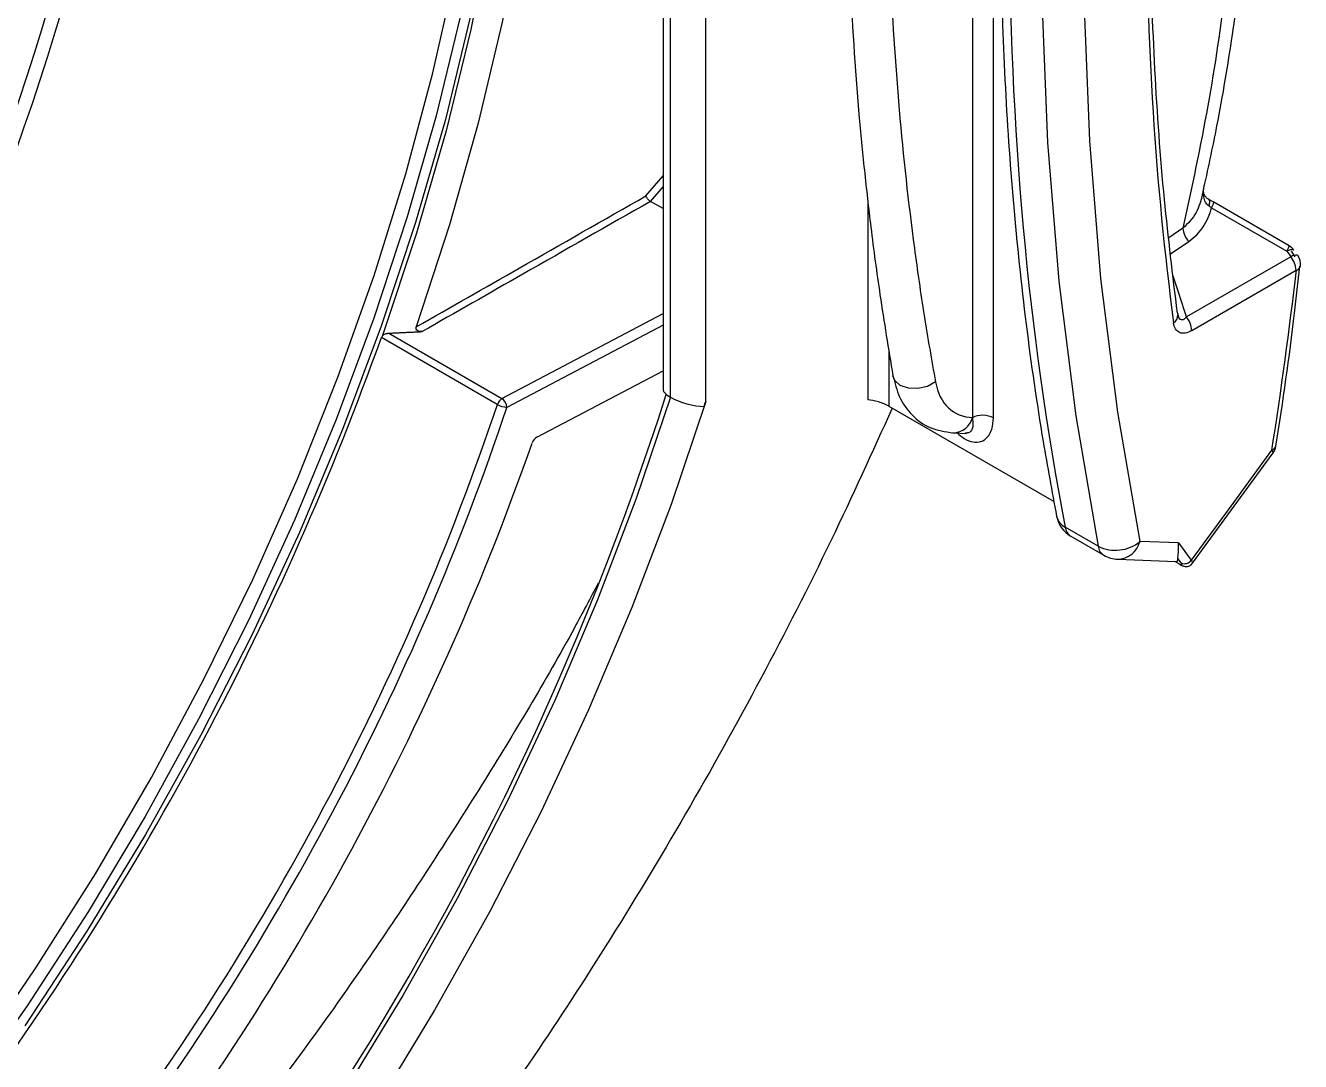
# Model space of a CAD drawing. Extents: x 9.3 to 87.2, y 1.1 to 68.8.
# Drawn here: x 19.113 to 21.669, y 50.535 to 52.612 of the extents above; entities that cross this region are included whole.
import ezdxf

# ---------------------------------------------------------------- set-up
doc = ezdxf.new("R2010")
doc.units = 0
doc.header["$MEASUREMENT"] = 0
doc.layers.add('OBJECT', color=7, linetype='CONTINUOUS')

msp = doc.modelspace()

# ---------------------------------------------------------------- linework, layer by layer
at = {"layer": 'OBJECT'}
for p, q in [((21.0109, 54.407), (21.0109, 51.826)), ((21.0529, 51.8255), (21.0529, 54.4068)), ((20.4056, 51.8669), (20.4056, 53.1676)), ((20.4763, 51.8582), (20.4763, 53.1676)), ((20.3909, 52.9349), (20.3909, 51.882)), ((20.3566, 52.2705), (20.3909, 52.3109)), ((20.3909, 52.2896), (20.3652, 52.2594)), ((21.472, 52.2724), (21.4733, 52.2785)), ((20.3909, 52.2452), (20.3654, 52.2593)), ((20.8016, 52.2584), (20.8016, 51.8616)), ((21.4902, 52.2468), (21.6414, 52.1595)), ((21.6458, 52.1704), (21.4946, 52.2577)), ((21.4329, 52.2056), (21.4047, 52.1864)), ((21.4083, 52.1544), (21.4446, 52.1791)), ((21.6492, 52.1486), (21.44, 52.0278)), ((21.6582, 52.1486), (21.6505, 52.1595)), ((21.4506, 52.0005), (21.6598, 52.1213)), ((20.0678, 51.8644), (20.3909, 52.0346)), ((20.3909, 52.0114), (20.0779, 51.8465)), ((20.0586, 51.8524), (19.8262, 51.9866)), ((19.841, 51.9953), (20.0678, 51.8644)), ((20.844, 51.8486), (20.844, 51.958)), ((20.1377, 51.7867), (20.3909, 51.92)), ((21.1743, 51.6579), (20.844, 51.8486)), ((20.972, 51.7955), (20.999, 51.7945)), ((21.4522, 51.5342), (21.6135, 51.7554)), ((21.2629, 51.5682), (21.1969, 51.6063)), ((21.2085, 51.5882), (21.2745, 51.5501)), ((21.4238, 51.5747), (21.3469, 51.5775)), ((21.4238, 51.5747), (21.4496, 51.54)), ((21.3023, 51.5421), (21.4186, 51.5378)), ((21.417, 51.5379), (21.4246, 51.5334)), ((21.4299, 51.5346), (21.423, 51.5438))]:
    msp.add_line(p, q, dxfattribs=at)
at = {"layer": 'OBJECT', "flags": 128}
for points in [[(19.8285, 54.6474), (19.8968, 54.5206), (19.9558, 54.3838), (20.0054, 54.2376), (20.0453, 54.0826), (20.0753, 53.9193), (20.0954, 53.7485), (20.1055, 53.5707), (20.1055, 53.3868), (20.0954, 53.1974), (20.0753, 53.0034), (20.0453, 52.8054), (20.0054, 52.6043), (19.9558, 52.4009), (19.8968, 52.196), (19.8285, 51.9904)], [(21.2629, 54.1795), (21.2179, 53.8661), (21.1841, 53.5571), (21.1615, 53.2532), (21.1502, 52.9549), (21.1502, 52.6628), (21.1615, 52.3775), (21.1841, 52.0996), (21.2179, 51.8297), (21.2629, 51.5682)], [(21.3469, 51.5775), (21.3022, 51.837), (21.2686, 52.1049), (21.2462, 52.3807), (21.235, 52.6639), (21.235, 52.9538), (21.2462, 53.2498), (21.2686, 53.5515), (21.3022, 53.8582), (21.3469, 54.1693)], [(19.0084, 50.5394), (19.1338, 50.7228), (19.253, 50.9114), (19.3654, 51.1046), (19.4706, 51.3015), (19.5682, 51.5014), (19.6578, 51.7034), (19.739, 51.9068), (19.8116, 52.1108), (19.8752, 52.3146), (19.9296, 52.5173), (19.9745, 52.7182), (20.0099, 52.9165), (20.0355, 53.1114), (20.0513, 53.302), (20.0571, 53.4878), (20.053, 53.6678), (20.039, 53.8415), (20.0152, 54.0081), (20.0037, 54.0686)], [(20.1332, 53.9265), (20.1535, 53.7565), (20.1638, 53.5797), (20.1644, 53.3968), (20.155, 53.2085), (20.1358, 53.0156), (20.1068, 52.8188), (20.0682, 52.6188), (20.0201, 52.4165), (19.9626, 52.2126), (19.8961, 52.0078)], [(20.1066, 53.5053), (20.1053, 53.4184), (20.0951, 53.2273), (20.0748, 53.0315), (20.0445, 52.8318), (20.0043, 52.6289), (19.9544, 52.4236), (19.8949, 52.2169), (19.8261, 52.0095), (19.7483, 51.8022), (19.6618, 51.5958), (19.5669, 51.3913), (19.4641, 51.1893), (19.3536, 50.9907), (19.236, 50.7963), (19.1117, 50.6069)], [(20.0582, 53.0658), (20.0534, 53.0265), (20.0238, 52.8309), (19.9846, 52.6322), (19.936, 52.4312), (19.8782, 52.2287), (19.8114, 52.0255), (19.7358, 51.8224), (19.6518, 51.6202), (19.5597, 51.4196), (19.4598, 51.2214), (19.3525, 51.0264), (19.2383, 50.8353), (19.1175, 50.649), (18.9907, 50.468), (18.8583, 50.2932), (18.7209, 50.1252), (18.5789, 49.9646), (18.433, 49.812), (18.2837, 49.6682), (18.1316, 49.5335), (18.0132, 49.4367)], [(21.4853, 52.2502), (21.486, 52.2527), (21.4864, 52.255), (21.4866, 52.2571), (21.4866, 52.2589), (21.4864, 52.2605), (21.486, 52.2618), (21.4854, 52.2628), (21.4846, 52.2635)], [(21.6546, 52.1624), (21.6547, 52.1623), (21.6553, 52.1618)], [(21.6624, 52.1515), (21.6624, 52.1514), (21.663, 52.1509)], [(21.4218, 52.0356), (21.4226, 52.0331), (21.4227, 52.0323)], [(20.9369, 51.8975), (20.9207, 51.8887), (20.9017, 51.8843), (20.8826, 51.885), (20.8664, 51.8907), (20.8555, 51.9006), (20.8517, 51.91)], [(20.4056, 51.8669), (20.3369, 51.6638), (20.2595, 51.461), (20.1738, 51.2592), (20.0799, 51.0592), (19.9784, 50.8618), (19.8695, 50.6678), (19.7538, 50.478), (19.6316, 50.293), (19.5035, 50.1136), (19.3699, 49.9405), (19.2314, 49.7744), (19.0885, 49.6159), (18.9418, 49.4657), (18.7918, 49.3243), (18.6391, 49.1923), (18.4844, 49.0701), (18.3282, 48.9584), (18.1711, 48.8574)], [(20.4763, 51.8582), (20.4069, 51.6517), (20.3285, 51.4454), (20.2416, 51.2401), (20.1465, 51.0366), (20.0435, 50.8358), (19.933, 50.6383), (19.8155, 50.4451), (19.6914, 50.2569), (19.5612, 50.0743), (19.4255, 49.8981), (19.2847, 49.7291), (19.1394, 49.5678), (18.9902, 49.4149), (18.8377, 49.271), (18.6825, 49.1367), (18.5251, 49.0124), (18.3662, 48.8988), (18.2065, 48.7962)], [(21.6105, 51.7608), (21.5287, 51.6486), (21.4496, 51.54)], [(21.6135, 51.7554), (21.6136, 51.7555), (21.6135, 51.7567), (21.6124, 51.7584), (21.6105, 51.7608)], [(21.4246, 51.5334), (21.4259, 51.5322), (21.426, 51.5321)]]:
    msp.add_lwpolyline(points, dxfattribs=at)
at = {"layer": 'OBJECT'}
for centre, radius, start, end in [((13.72, 54.2526), 5.558, 316.9433, 348.1645), ((13.7127, 54.2566), 5.6221, 316.8811, 348.2268), ((13.6275, 54.3056), 5.7745, 316.8236, 348.28427), ((13.6233, 54.3079), 5.8066, 316.79477, 348.31309), ((21.4653, 52.2632), 0.0298, 326.6765, 349.3785), ((21.4771, 52.2092), 0.0443, 184.7174, 222.8658), ((21.6165, 52.1759), 0.0298, 326.676, 349.3813), ((21.6517, 52.1441), 0.0185, 80.9538, 123.6347), ((21.6308, 52.1444), 0.03, 35.3643, 59.9997), ((21.6594, 52.1332), 0.0185, 80.9274, 123.5995), ((21.6138, 52.1192), 0.046, 2.639, 39.7724), ((21.6386, 52.1335), 0.03, 353.3298, 35.3426), ((21.6572, 52.1324), 0.0114, 283.0512, 348.1232), ((21.4045, 52.0314), 0.0182, 302.188, 2.9026), ((21.4046, 51.9984), 0.046, 2.639, 39.7724), ((14.1114, 54.032), 6.0698, 323.64186, 340.30679), ((19.8502, 51.978), 0.0255, 145.8463, 160.313), ((14.7637, 53.6655), 5.9119, 310.66954, 342.34674), ((20.0807, 51.8449), 0.0233, 123.4029, 161.2549), ((20.0529, 51.8442), 0.0251, 5.107, 53.5239), ((20.0837, 51.8997), 0.0535, 241.9971, 263.7487), ((20.9717, 51.8364), 0.0408, 270.9018, 345.5559), ((21.6085, 51.7714), 0.0108, 280.5715, 345.0651), ((21.5893, 51.773), 0.03, 323.9065, 351.1271), ((21.2385, 51.6401), 0.06, 190.9604, 240.0027), ((21.2122, 51.6361), 0.0334, 192.6825, 242.7942), ((21.2222, 51.6097), 0.0256, 187.587, 237.3921), ((21.2975, 51.6395), 0.0793, 244.1043, 308.5291), ((21.3001, 51.5906), 0.0485, 272.5176, 344.4335), ((21.2882, 51.5716), 0.0256, 187.587, 237.3921), ((21.3045, 51.602), 0.06, 240.0027, 267.8976), ((21.4364, 51.5493), 0.0161, 246.0914, 324.7499)]:
    msp.add_arc(centre, radius, start, end, dxfattribs=at)
for centre, major_axis, ratio, start_param, end_param in [((26.6436, 56.1672), (3.8974, 6.9871), 0.567295, 2.146516, 2.548978), ((20.4409, 51.8691), (0.0498, -0.0142), 0.297277, 3.226169, 4.011568), ((20.4409, 51.8691), (0.0498, -0.0142), 0.297277, 4.011568, 5.491384), ((20.8228, 51.8494), (0.0299, -0.0098), 0.245505, 0.86595, 2.436747), ((17.607, 52.0156), (1.8, 3.0715), 0.648999, 4.526217, 5.026158), ((17.6168, 52.0098), (1.8075, 3.0845), 0.648698, 4.526194, 5.026135), ((20.1386, 51.7742), (0.0076, 0.0129), 0.648698, 0.806994, 1.865026), ((17.6176, 52.0094), (1.8606, 3.1751), 0.648698, 4.532001, 5.006618), ((21.3631, 51.5999), (-0.0588, 0.061), 0.19211, 2.86987, 3.400988)]:
    msp.add_ellipse(centre, major_axis=major_axis, ratio=ratio, start_param=start_param, end_param=end_param, dxfattribs=at)
for points, knots in [([(20.8501, 54.2799), (20.8403, 54.2091), (20.8226, 54.0804), (20.8035, 53.9089), (20.7907, 53.7745), (20.7817, 53.6649), (20.7747, 53.5663), (20.7615, 53.3433), (20.7546, 53.0571), (20.7632, 52.7142), (20.778, 52.4887), (20.7941, 52.3208), (20.8079, 52.2), (20.8263, 52.062), (20.8427, 51.9639), (20.8517, 51.91)], [0, 0, 0, 0, 0.0831358, 0.1510852, 0.203845, 0.2438919, 0.2831573, 0.3232081, 0.515609, 0.6381383, 0.7611455, 0.8109702, 0.8624911, 0.9244131, 1, 1, 1, 1]), ([(20.9354, 54.2512), (20.9276, 54.1984), (20.9199, 54.1455), (20.9059, 54.0404), (20.8994, 53.988), (20.8814, 53.8314), (20.8714, 53.7278), (20.8474, 53.4196), (20.8395, 53.2178), (20.8397, 52.8232), (20.8479, 52.6304), (20.8723, 52.3492), (20.8824, 52.2569), (20.9006, 52.1205), (20.9072, 52.0754), (20.9213, 51.9859), (20.929, 51.9417), (20.9369, 51.8975)], [0, 0, 0, 0, 0.0625, 0.0625, 0.125, 0.125, 0.25, 0.25, 0.5, 0.5, 0.75, 0.75, 0.875, 0.875, 0.9375, 0.9375, 1, 1, 1, 1]), ([(21.1792, 54.2412), (21.1717, 54.1923), (21.1501, 54.0506), (21.1208, 53.8184), (21.0942, 53.5462), (21.0763, 53.2781), (21.0671, 53.0144), (21.0665, 52.7556), (21.0747, 52.502), (21.0916, 52.2541), (21.1172, 52.0123), (21.1471, 51.8041), (21.1704, 51.6783), (21.1796, 51.6287)], [0, 0, 0, 0, 0.051718, 0.149958, 0.24821, 0.346471, 0.44474, 0.543018, 0.641302, 0.739592, 0.837885, 0.936177, 1, 1, 1, 1]), ([(21.4733, 52.2785), (21.4829, 52.3227), (21.506, 52.4285), (21.5333, 52.5936), (21.5563, 52.7734), (21.5708, 52.9497), (21.5771, 53.1221), (21.575, 53.2894), (21.5645, 53.4509), (21.5454, 53.606), (21.5198, 53.7485), (21.4964, 53.8357), (21.4855, 53.876)], [0, 0, 0, 0, 0.074323, 0.178312, 0.282446, 0.386789, 0.491408, 0.596286, 0.700633, 0.804907, 0.909596, 1, 1, 1, 1]), ([(21.4402, 53.8523), (21.4532, 53.8096), (21.4817, 53.7157), (21.5136, 53.5508), (21.5367, 53.36), (21.5462, 53.1489), (21.541, 52.9258), (21.5204, 52.6921), (21.4858, 52.4518), (21.4505, 52.2876), (21.4329, 52.2056)], [0, 0, 0, 0, 0.096804, 0.21258, 0.341529, 0.470479, 0.603059, 0.735639, 0.867819, 1, 1, 1, 1]), ([(21.4142, 53.8086), (21.3959, 53.6495), (21.3821, 53.4924), (21.3638, 53.183), (21.3592, 53.0304), (21.3592, 52.7306), (21.3638, 52.5834), (21.3821, 52.2951), (21.3959, 52.1538), (21.4142, 52.016)], [0, 0, 0, 0, 0.25, 0.25, 0.5, 0.5, 0.75, 0.75, 1, 1, 1, 1]), ([(21.4218, 52.0356), (21.4126, 52.1111), (21.3932, 52.2708), (21.3752, 52.523), (21.366, 52.7899), (21.3671, 53.0628), (21.3784, 53.3409), (21.3968, 53.5914), (21.414, 53.7503), (21.4209, 53.8133)], [0, 0, 0, 0, 0.137061, 0.28979, 0.442804, 0.595066, 0.747326, 0.899868, 1, 1, 1, 1]), ([(19.1475, 53.1264), (19.1424, 53.1006), (19.1252, 53.0139), (19.0898, 52.8648), (19.0384, 52.679), (18.9787, 52.4923), (18.9112, 52.3055), (18.8361, 52.1192), (18.7535, 51.9341), (18.664, 51.7509), (18.5677, 51.5703), (18.465, 51.393), (18.3563, 51.2197), (18.2421, 51.0509), (18.1227, 50.8872), (17.9985, 50.7295), (17.8789, 50.5877), (17.7993, 50.5015), (17.7639, 50.4632)], [0, 0, 0, 0, 0.027928, 0.09356, 0.159209, 0.224868, 0.290536, 0.356212, 0.421894, 0.487581, 0.553271, 0.618963, 0.684654, 0.750344, 0.816029, 0.881709, 0.947382, 1, 1, 1, 1]), ([(21.4853, 52.2502), (21.4822, 52.2521), (21.4797, 52.2549), (21.4762, 52.2614), (21.4752, 52.265), (21.4736, 52.2762), (21.4742, 52.2839), (21.4756, 52.2913)], [0, 0, 0, 0, 0.25, 0.25, 0.5, 0.5, 1, 1, 1, 1]), ([(19.8961, 52.0078), (19.9649, 52.0471), (20.0338, 52.0864), (20.1027, 52.1257), (20.1873, 52.174), (20.2719, 52.2222), (20.3566, 52.2705)], [0, 0, 0, 0, 0.0072527, 0.0072527, 0.0072527, 0.01616524, 0.01616524, 0.01616524, 0.01616524]), ([(20.3652, 52.2594), (20.3634, 52.2605), (20.3614, 52.2624), (20.3583, 52.2664), (20.3571, 52.2687), (20.3566, 52.2705)], [0, 0, 0, 0, 0.5, 0.5, 1, 1, 1, 1]), ([(21.4717, 52.2725), (21.4685, 52.2602), (21.4616, 52.234), (21.4429, 52.2154), (21.4329, 52.2056)], [0, 0, 0, 0, 0.467865, 1, 1, 1, 1]), ([(21.4846, 52.2635), (21.4826, 52.2648), (21.4802, 52.2665), (21.4765, 52.2707), (21.474, 52.2758), (21.474, 52.28), (21.474, 52.282)], [0, 0, 0, 0, 0.2556167, 0.3236358, 0.6739165, 1, 1, 1, 1]), ([(20.3654, 52.2593), (20.2801, 52.2107), (20.1949, 52.1621), (20.1097, 52.1135), (20.0424, 52.0751), (19.9751, 52.0367), (19.9078, 51.9984)], [0, 0, 0, 0, 0.0089753, 0.0089753, 0.0089753, 0.01606324, 0.01606324, 0.01606324, 0.01606324]), ([(21.4446, 52.1791), (21.4564, 52.1871), (21.4659, 52.1971), (21.4774, 52.2144), (21.4807, 52.2206), (21.4862, 52.2333), (21.4885, 52.24), (21.4902, 52.2468)], [0, 0, 0, 0, 0.5, 0.5, 0.75, 0.75, 1, 1, 1, 1]), ([(21.6193, 51.7685), (21.6193, 51.7687), (21.6335, 51.8583), (21.651, 51.9793), (21.6639, 52.0983), (21.6673, 52.1296)], [0, 0, 0, 0, 0.001008, 0.737294, 1, 1, 1, 1]), ([(21.44, 52.0278), (21.4346, 52.0443), (21.4257, 52.0717), (21.4169, 52.099), (21.4134, 52.1098)], [0, 0, 0, 0, 0.604233, 1, 1, 1, 1]), ([(21.4506, 52.0005), (21.4462, 51.9979), (21.4417, 51.9962), (21.4334, 51.9947), (21.4295, 51.995), (21.4229, 51.9979), (21.4202, 52.0003), (21.4161, 52.0071), (21.4148, 52.0112), (21.4142, 52.016)], [0, 0, 0, 0, 0.25, 0.25, 0.5, 0.5, 0.75, 0.75, 1, 1, 1, 1]), ([(21.4229, 52.0309), (21.423, 52.0309), (21.423, 52.0307), (21.4229, 52.0316), (21.4228, 52.0323)], [0, 0, 0, 0, 0.293129, 1, 1, 1, 1]), ([(21.44, 52.0278), (21.4394, 52.0272), (21.4373, 52.0247), (21.4346, 52.0226), (21.4313, 52.0217), (21.429, 52.022), (21.4265, 52.0239), (21.4244, 52.0266), (21.4236, 52.0297), (21.4232, 52.0311)], [0, 0, 0, 0, 0.098825, 0.356395, 0.422082, 0.597275, 0.690703, 0.863075, 1, 1, 1, 1]), ([(19.8285, 51.9904), (19.8301, 51.9921), (19.8321, 51.9932), (19.8364, 51.9948), (19.8387, 51.9952), (19.841, 51.9953)], [0, 0, 0, 0, 0.5, 0.5, 1, 1, 1, 1]), ([(19.841, 51.9953), (19.8426, 51.9954), (19.8442, 51.9955), (19.8457, 51.9955), (19.8483, 51.9957), (19.8509, 51.9958), (19.8535, 51.9959), (19.8561, 51.996), (19.8587, 51.9961), (19.8613, 51.9963), (19.8639, 51.9964), (19.8665, 51.9965), (19.8691, 51.9966), (19.8717, 51.9967), (19.8743, 51.9968), (19.8769, 51.997), (19.8795, 51.9971), (19.8822, 51.9972), (19.8848, 51.9973), (19.8874, 51.9974), (19.89, 51.9975), (19.8926, 51.9977), (19.8976, 51.9979), (19.9027, 51.9981), (19.9078, 51.9984)], [0.00027779, 0.00027779, 0.00027779, 0.00027779, 0.000397332, 0.000397332, 0.000397332, 0.000595998, 0.000595998, 0.000595998, 0.000794664, 0.000794664, 0.000794664, 0.00099333, 0.00099333, 0.00099333, 0.001191996, 0.001191996, 0.001191996, 0.001390662, 0.001390662, 0.001390662, 0.001589328, 0.001589328, 0.001589328, 0.001977521, 0.001977521, 0.001977521, 0.001977521]), ([(19.9078, 51.9984), (19.9063, 51.9983), (19.9048, 51.9984), (19.9018, 51.9989), (19.9003, 51.9994), (19.8977, 52.001), (19.8966, 52.0021), (19.8955, 52.0049), (19.8956, 52.0064), (19.8961, 52.0078)], [0, 0, 0, 0, 0.25, 0.25, 0.5, 0.5, 0.75, 0.75, 1, 1, 1, 1]), ([(20.8517, 51.91), (20.8554, 51.8953), (20.8629, 51.8654), (20.8887, 51.8295), (20.9252, 51.8026), (20.9565, 51.7979), (20.9724, 51.7955)], [0, 0, 0, 0, 0.235319, 0.480923, 0.736532, 1, 1, 1, 1]), ([(20.8501, 51.845), (20.81, 51.7565), (20.7274, 51.5743), (20.5886, 51.3028), (20.4376, 51.0306), (20.2816, 50.7728), (20.1224, 50.5291), (19.9607, 50.2993), (19.7921, 50.0751), (19.6741, 49.932), (19.6151, 49.8604)], [0, 0, 0, 0, 0.1245129, 0.2564017, 0.3877582, 0.519647, 0.6389245, 0.7582022, 0.8791012, 1, 1, 1, 1]), ([(21.0529, 51.8255), (21.0474, 51.8287), (21.0398, 51.8306), (21.0243, 51.8307), (21.0165, 51.829), (21.0109, 51.8259)], [0, 0, 0, 0, 0.5, 0.5, 1, 1, 1, 1]), ([(20.9801, 51.7952), (20.9849, 51.7912), (20.9955, 51.782), (21.0126, 51.7761), (21.0287, 51.7771), (21.0419, 51.7861), (21.051, 51.8022), (21.0523, 51.8177), (21.0529, 51.8255)], [0, 0, 0, 0, 0.130965, 0.292713, 0.454193, 0.622793, 0.809106, 1, 1, 1, 1]), ([(21.0109, 51.8259), (21.0116, 51.8209), (21.0129, 51.8111), (21.0098, 51.8008), (21.0043, 51.7949), (20.9985, 51.795), (20.9961, 51.795)], [0, 0, 0, 0, 0.2945513, 0.5765829, 0.8233372, 1, 1, 1, 1]), ([(21.423, 51.5438), (21.4227, 51.5464), (21.4232, 51.5503), (21.424, 51.5582), (21.4242, 51.5612), (21.4243, 51.5676), (21.4241, 51.5711), (21.4238, 51.5747)], [0, 0, 0, 0, 0.5, 0.5, 0.75, 0.75, 1, 1, 1, 1]), ([(21.4246, 51.5334), (21.4274, 51.5318), (21.4296, 51.531), (21.4316, 51.5314), (21.4313, 51.5326), (21.4299, 51.5346)], [0, 0, 0, 0, 0.5, 0.5, 1, 1, 1, 1]), ([(21.4261, 51.5322), (21.4271, 51.5316), (21.4301, 51.5298), (21.4341, 51.5282), (21.4396, 51.5274), (21.4447, 51.5283), (21.4493, 51.5306), (21.4513, 51.5332), (21.4521, 51.5343)], [0, 0, 0, 0, 0.121845, 0.363894, 0.524407, 0.689912, 0.86862, 1, 1, 1, 1]), ([(21.4496, 51.54), (21.4503, 51.539), (21.4521, 51.5366), (21.453, 51.5345), (21.4522, 51.5343), (21.4521, 51.5343)], [0, 0, 0, 0, 0.3795363, 0.9217825, 1, 1, 1, 1]), ([(20.2608, 51.4939), (20.2451, 51.4642), (20.1726, 51.327), (20.0289, 51.0887), (19.8305, 50.7819), (19.595, 50.4496), (19.4176, 50.2313), (19.3155, 50.1058)], [0, 0, 0, 0, 0.059758, 0.275673, 0.491588, 0.707503, 1, 1, 1, 1])]:
    msp.add_open_spline(points, degree=3, knots=knots, dxfattribs=at)
for points in [[(20.3652, 52.2594), (20.3653, 52.2593), (20.3653, 52.2593), (20.3654, 52.2593)], [(21.4946, 52.2577), (21.4912, 52.2597), (21.4879, 52.2616), (21.4846, 52.2635)], [(21.4853, 52.2502), (21.487, 52.2492), (21.4886, 52.2481), (21.4902, 52.2468)], [(21.6414, 52.1595), (21.644, 52.1559), (21.6466, 52.1522), (21.6492, 52.1486)], [(21.6598, 52.1213), (21.6458, 52.0021), (21.6294, 51.8819), (21.6105, 51.7608)], [(19.8291, 51.9923), (19.8289, 51.9917), (19.8287, 51.9911), (19.8285, 51.9904)], [(20.9369, 51.8975), (20.945, 51.8534), (20.973, 51.8271), (21.0113, 51.8262)], [(20.4729, 51.8486), (20.4741, 51.8518), (20.4753, 51.855), (20.4763, 51.8582)]]:
    msp.add_open_spline(points, degree=3, dxfattribs=at)

doc.saveas('drawing.dxf')
